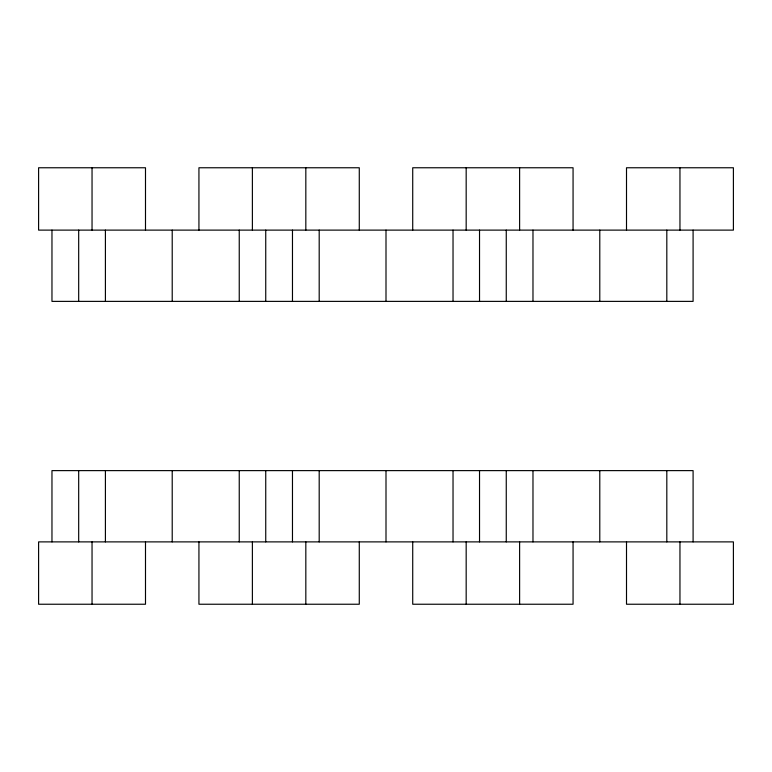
<?xml version="1.0" encoding="UTF-8"?>
<svg xmlns="http://www.w3.org/2000/svg" width="772" height="772" viewBox="0 0 772 772"><rect width="100%" height="100%" fill="white"/><g stroke="black" fill="none" stroke-linecap="round" stroke-linejoin="round"><path stroke-width="1.16" d="M693.092 230.114L693.092 301.379L51.965 301.379L51.965 230.114M693.092 541.886L693.092 470.621L51.965 470.621L51.965 541.886M679.958 167.765L679.958 230.114M679.958 541.886L679.958 604.235M666.815 230.114L666.815 301.379M666.815 470.621L666.815 541.886M626.507 230.114L626.507 167.765L733.4 167.765L733.4 230.114L38.6 230.114L38.6 167.765L145.493 167.765L145.493 230.114M626.507 541.886L626.507 604.235L733.4 604.235L733.4 541.886L38.6 541.886L38.6 604.235L145.493 604.235L145.493 541.886M599.786 230.114L599.786 301.379M599.786 470.621L599.786 541.886M573.065 230.114L573.065 167.765L412.721 167.765L412.721 230.114M573.065 541.886L573.065 604.235L412.721 604.235L412.721 541.886M532.979 230.114L532.979 301.379M532.979 470.621L532.979 541.886M519.614 167.765L519.614 230.114M519.614 541.886L519.614 604.235M506.258 230.114L506.258 301.379M506.258 470.621L506.258 541.886M479.528 230.114L479.528 301.379M479.528 470.621L479.528 541.886M466.172 167.765L466.172 230.114M466.172 541.886L466.172 604.235M453.029 230.114L453.029 301.379M453.029 470.621L453.029 541.886M386 230.114L386 301.379M386 470.621L386 541.886M359.279 230.114L359.279 167.765L198.935 167.765L198.935 230.114M359.279 541.886L359.279 604.235L198.935 604.235L198.935 541.886M319.193 230.114L319.193 301.379M319.193 470.621L319.193 541.886M305.828 167.765L305.828 230.114M305.828 541.886L305.828 604.235M292.472 230.114L292.472 301.379M292.472 470.621L292.472 541.886M265.742 230.114L265.742 301.379M265.742 470.621L265.742 541.886M252.386 167.765L252.386 230.114M252.386 541.886L252.386 604.235M239.243 230.114L239.243 301.379M239.243 470.621L239.243 541.886M172.214 230.114L172.214 301.379M172.214 470.621L172.214 541.886M105.407 230.114L105.407 301.379M105.407 470.621L105.407 541.886M92.042 167.765L92.042 230.114M92.042 541.886L92.042 604.235M78.686 230.114L78.686 301.379M78.686 470.621L78.686 541.886"/></g></svg>
